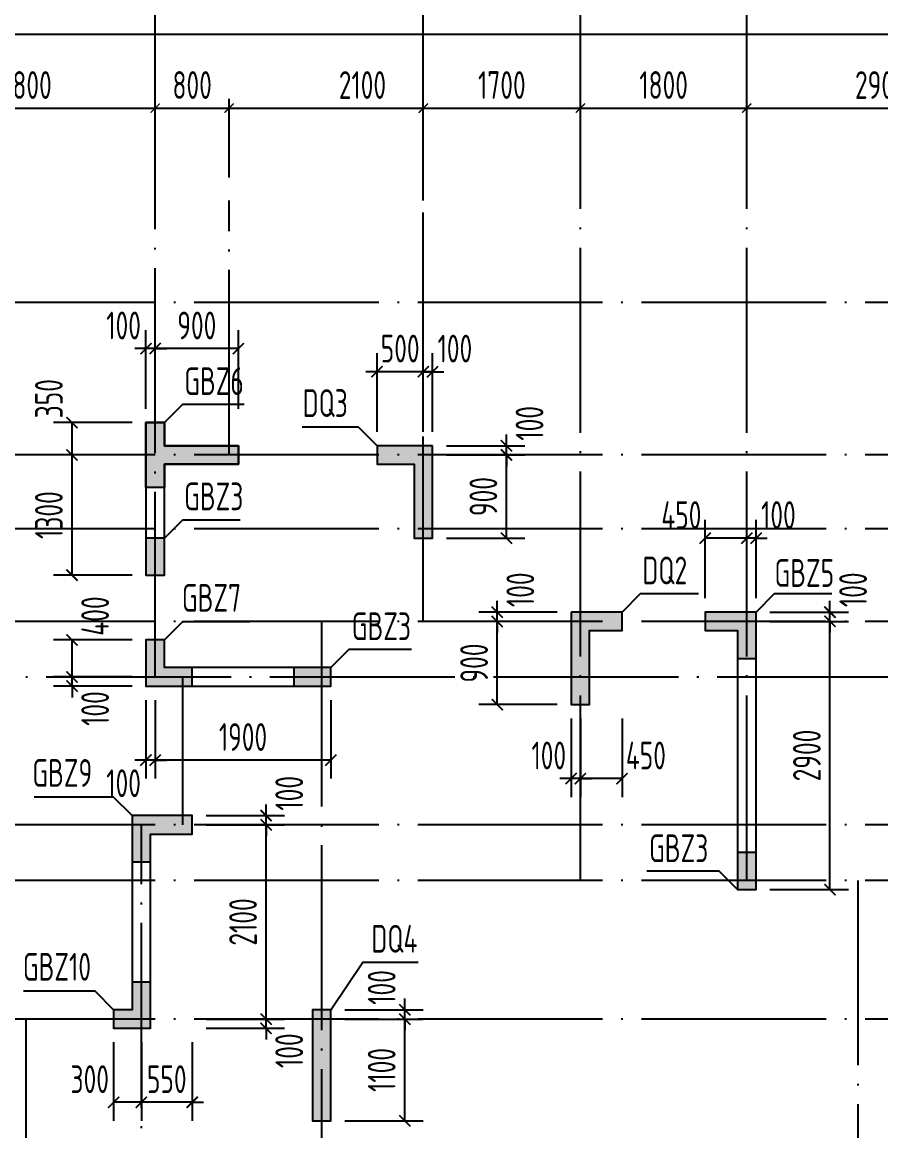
# Model space of a CAD drawing. Extents: x -1058961 to 23600, y -449123 to 2751847.
# Drawn here: x -407268 to -397979, y -182385 to -170397 of the extents above; entities that cross this region are included whole.
import ezdxf
from ezdxf.enums import TextEntityAlignment as Align

# ---------------------------------------------------------------- set-up
doc = ezdxf.new("R2010")
doc.units = 0
doc.header["$LTSCALE"] = 1000
doc.linetypes.add('DOTE', pattern=[2.42, 2, -0.2, 0.02, -0.2])
doc.layers.get('0').update_dxf_attribs({"linetype": 'CONTINUOUS'})
doc.layers.get('DEFPOINTS').update_dxf_attribs({"linetype": 'CONTINUOUS'})
for name, color, linetype in [('A-AXIS', 1, 'CONTINUOUS'), ('A-DOTE', 10, 'DOTE'), ('S-Q墙实线', 6, 'CONTINUOUS'), ('S-Q墙标注', 3, 'CONTINUOUS'), ('S-X详图填充', 252, 'CONTINUOUS'), ('S-X详图实线', 4, 'CONTINUOUS'), ('S-Y一般标注', 3, 'CONTINUOUS'), ('S-Z柱编号', 6, 'CONTINUOUS')]:
    doc.layers.add(name, color=color, linetype=linetype)
doc.styles.add('TSSD_DIMENSION', font='Tssdeng.shx', dxfattribs={"width": 0.7, "bigfont": 'tssdchn.shx'})
doc.styles.add('TSSD_REIN', font='tssdeng.shx', dxfattribs={"width": 0.7, "height": 300, "bigfont": 'tssdchn.shx'})
doc.styles.add('结构文字', font='zstxt.shx', dxfattribs={"width": 0.7, "bigfont": 'zshz.shx'})
doc.dimstyles.new('STRUCK', dxfattribs={"dimtxt": 400, "dimasz": 121, "dimexe": 200, "dimexo": 150, "dimgap": 115, "dimtad": 1, "dimdec": 0, "dimdsep": 46, "dimtxsty": '结构文字', "dimblk": 'ARCHTICK', "dimcen": 400, "dimclrd": 3, "dimclre": 3, "dimclrt": 7, "dimadec": 0, "dimazin": 0, "dimtfac": 1, "dimtdec": 0, "dimtix": 1, "dimtmove": 2, "dimatfit": 3, "dimldrblk": '_DIMX', "dimfxl": 0, "dimtolj": 1, "dimtzin": 0, "dimarcsym": 0})
doc.dimstyles.new('TSSD_100_100', dxfattribs={"dimtxt": 300, "dimasz": 100, "dimexe": 100, "dimexo": 250, "dimgap": 100, "dimtad": 1, "dimdec": 0, "dimzin": 0, "dimdsep": 46, "dimtxsty": 'TSSD_DIMENSION', "dimblk": 'ARCHTICK', "dimcen": 0, "dimdle": 100, "dimclrt": 7, "dimadec": 0, "dimazin": 0, "dimtfac": 1, "dimtdec": 0, "dimtix": 1, "dimtmove": 2, "dimatfit": 3, "dimldrblk": 'ARCHTICK', "dimfxl": 0, "dimtolj": 1, "dimtzin": 0, "dimarcsym": 0})

# ---------------------------------------------------------------- blocks, each defined once
blk = doc.blocks.new('_ArchTick')
at = {"color": 0, "linetype": 'ByBlock', "const_width": 0.15}
blk.add_lwpolyline([(-0.5, -0.5), (0.5, 0.5)], dxfattribs=at)
blk = doc.blocks.new('*D1078')
at = {"layer": 'DEFPOINTS', "color": 0}
for p in [(43500, 19250), (40700, 18250), (43500, 18250)]:
    blk.add_point(p, dxfattribs=at)
at = {"layer": 'S-Y一般标注', "color": 0, "lineweight": -2}
for p, q in [((40700, 18500), (40700, 19350)), ((43500, 18500), (43500, 19350)), ((40600, 19250), (43600, 19250))]:
    blk.add_line(p, q, dxfattribs=at)
at = {"layer": 'S-Y一般标注', "color": 0, "lineweight": -2, "xscale": 100, "yscale": 100, "zscale": 100, "rotation": 180}
blk.add_blockref('_ArchTick', (40700, 19250), dxfattribs=at)
at = {"layer": 'S-Y一般标注', "color": 0, "lineweight": -2, "xscale": 100, "yscale": 100, "zscale": 100}
blk.add_blockref('_ArchTick', (43500, 19250), dxfattribs=at)
at = {"layer": 'S-Y一般标注', "color": 7, "insert": (42100, 19500), "char_height": 300, "attachment_point": 5, "style": 'TSSD_DIMENSION'}
blk.add_mtext('\\A1;2800', dxfattribs=at)
blk = doc.blocks.new('*D1079')
at = {"layer": 'DEFPOINTS', "color": 0}
for p in [(46400, 19250), (44300, 18250), (46400, 18250)]:
    blk.add_point(p, dxfattribs=at)
at = {"layer": 'S-Y一般标注', "color": 0, "lineweight": -2}
for p, q in [((44300, 18500), (44300, 19350)), ((46400, 18500), (46400, 19350)), ((44200, 19250), (46500, 19250))]:
    blk.add_line(p, q, dxfattribs=at)
at = {"layer": 'S-Y一般标注', "color": 0, "lineweight": -2, "xscale": 100, "yscale": 100, "zscale": 100, "rotation": 180}
blk.add_blockref('_ArchTick', (44300, 19250), dxfattribs=at)
at = {"layer": 'S-Y一般标注', "color": 0, "lineweight": -2, "xscale": 100, "yscale": 100, "zscale": 100}
blk.add_blockref('_ArchTick', (46400, 19250), dxfattribs=at)
at = {"layer": 'S-Y一般标注', "color": 7, "insert": (45742, 19500), "char_height": 300, "attachment_point": 5, "style": 'TSSD_DIMENSION'}
blk.add_mtext('\\A1;2100', dxfattribs=at)
blk = doc.blocks.new('*D1080')
at = {"layer": 'DEFPOINTS', "color": 0}
for p in [(48100, 19250), (46400, 18250), (48100, 18250)]:
    blk.add_point(p, dxfattribs=at)
at = {"layer": 'S-Y一般标注', "color": 0, "lineweight": -2}
for p, q in [((46400, 18500), (46400, 19350)), ((48100, 18500), (48100, 19350)), ((46300, 19250), (48200, 19250))]:
    blk.add_line(p, q, dxfattribs=at)
at = {"layer": 'S-Y一般标注', "color": 0, "lineweight": -2, "xscale": 100, "yscale": 100, "zscale": 100, "rotation": 180}
blk.add_blockref('_ArchTick', (46400, 19250), dxfattribs=at)
at = {"layer": 'S-Y一般标注', "color": 0, "lineweight": -2, "xscale": 100, "yscale": 100, "zscale": 100}
blk.add_blockref('_ArchTick', (48100, 19250), dxfattribs=at)
at = {"layer": 'S-Y一般标注', "color": 7, "insert": (47250, 19500), "char_height": 300, "attachment_point": 5, "style": 'TSSD_DIMENSION'}
blk.add_mtext('\\A1;1700', dxfattribs=at)
blk = doc.blocks.new('*D1081')
at = {"layer": 'DEFPOINTS', "color": 0}
for p in [(49900, 19250), (48100, 18250), (49900, 18250)]:
    blk.add_point(p, dxfattribs=at)
at = {"layer": 'S-Y一般标注', "color": 0, "lineweight": -2}
for p, q in [((48100, 18500), (48100, 19350)), ((49900, 18500), (49900, 19350)), ((48000, 19250), (50000, 19250))]:
    blk.add_line(p, q, dxfattribs=at)
at = {"layer": 'S-Y一般标注', "color": 0, "lineweight": -2, "xscale": 100, "yscale": 100, "zscale": 100, "rotation": 180}
blk.add_blockref('_ArchTick', (48100, 19250), dxfattribs=at)
at = {"layer": 'S-Y一般标注', "color": 0, "lineweight": -2, "xscale": 100, "yscale": 100, "zscale": 100}
blk.add_blockref('_ArchTick', (49900, 19250), dxfattribs=at)
at = {"layer": 'S-Y一般标注', "color": 7, "insert": (49000, 19500), "char_height": 300, "attachment_point": 5, "style": 'TSSD_DIMENSION'}
blk.add_mtext('\\A1;1800', dxfattribs=at)
blk = doc.blocks.new('*D1082')
at = {"layer": 'DEFPOINTS', "color": 0}
for p in [(52800, 19250), (49900, 18250), (52800, 18250)]:
    blk.add_point(p, dxfattribs=at)
at = {"layer": 'S-Y一般标注', "color": 0, "lineweight": -2}
for p, q in [((49900, 18500), (49900, 19350)), ((52800, 18500), (52800, 19350)), ((49800, 19250), (52900, 19250))]:
    blk.add_line(p, q, dxfattribs=at)
at = {"layer": 'S-Y一般标注', "color": 0, "lineweight": -2, "xscale": 100, "yscale": 100, "zscale": 100, "rotation": 180}
blk.add_blockref('_ArchTick', (49900, 19250), dxfattribs=at)
at = {"layer": 'S-Y一般标注', "color": 0, "lineweight": -2, "xscale": 100, "yscale": 100, "zscale": 100}
blk.add_blockref('_ArchTick', (52800, 19250), dxfattribs=at)
at = {"layer": 'S-Y一般标注', "color": 7, "insert": (51350, 19500), "char_height": 300, "attachment_point": 5, "style": 'TSSD_DIMENSION'}
blk.add_mtext('\\A1;2900', dxfattribs=at)
blk = doc.blocks.new('*D1084')
at = {"layer": 'DEFPOINTS', "color": 0}
for p in [(54600, 20050), (4600, 18250), (54600, 18250)]:
    blk.add_point(p, dxfattribs=at)
at = {"layer": 'S-Y一般标注', "color": 0, "lineweight": -2}
for p, q in [((4600, 18500), (4600, 20150)), ((54600, 18500), (54600, 20150)), ((4500, 20050), (54700, 20050))]:
    blk.add_line(p, q, dxfattribs=at)
at = {"layer": 'S-Y一般标注', "color": 0, "lineweight": -2, "xscale": 100, "yscale": 100, "zscale": 100, "rotation": 180}
blk.add_blockref('_ArchTick', (4600, 20050), dxfattribs=at)
at = {"layer": 'S-Y一般标注', "color": 0, "lineweight": -2, "xscale": 100, "yscale": 100, "zscale": 100}
blk.add_blockref('_ArchTick', (54600, 20050), dxfattribs=at)
at = {"layer": 'S-Y一般标注', "color": 7, "insert": (29600, 20300), "char_height": 300, "attachment_point": 5, "style": 'TSSD_DIMENSION'}
blk.add_mtext('\\A1;50000', dxfattribs=at)
blk = doc.blocks.new('*D1098')
at = {"layer": 'DEFPOINTS', "color": 0}
for p in [(44300, 19250), (43500, 18250), (44300, 18250)]:
    blk.add_point(p, dxfattribs=at)
at = {"layer": 'S-Y一般标注', "color": 0, "lineweight": -2}
for p, q in [((43500, 18500), (43500, 19350)), ((44300, 18500), (44300, 19350)), ((43400, 19250), (44400, 19250))]:
    blk.add_line(p, q, dxfattribs=at)
at = {"layer": 'S-Y一般标注', "color": 0, "lineweight": -2, "xscale": 100, "yscale": 100, "zscale": 100, "rotation": 180}
blk.add_blockref('_ArchTick', (43500, 19250), dxfattribs=at)
at = {"layer": 'S-Y一般标注', "color": 0, "lineweight": -2, "xscale": 100, "yscale": 100, "zscale": 100}
blk.add_blockref('_ArchTick', (44300, 19250), dxfattribs=at)
at = {"layer": 'S-Y一般标注', "color": 7, "insert": (43900, 19500), "char_height": 300, "attachment_point": 5, "style": 'TSSD_DIMENSION'}
blk.add_mtext('\\A1;800', dxfattribs=at)
blk = doc.blocks.new('*D960')
at = {"layer": 'DEFPOINTS', "color": 0}
for p in [(-399329, -176877), (-398529, -176877), (-399329, -179777)]:
    blk.add_point(p, dxfattribs=at)
at = {"layer": 'S-Q墙标注', "color": 3, "lineweight": -2}
for p, q in [((-399179, -176877), (-398329, -176877)), ((-398529, -179777), (-398529, -176877)), ((-399179, -179777), (-398329, -179777))]:
    blk.add_line(p, q, dxfattribs=at)
at = {"layer": 'S-Q墙标注', "color": 3, "lineweight": -2, "xscale": 121, "yscale": 121, "zscale": 121}
for p, rotation in [((-398529, -176877), 90), ((-398529, -179777), 270)]:
    blk.add_blockref('_ArchTick', p, dxfattribs=dict(at, rotation=rotation))
at = {"layer": 'S-Q墙标注', "color": 7, "insert": (-398779, -178327), "char_height": 300, "attachment_point": 5, "rotation": 90, "style": 'TSSD_REIN'}
blk.add_mtext('\\A1;2900', dxfattribs=at)
blk = doc.blocks.new('_DIMX')
blk.add_line((-150, 0), (150, 0))
at = {"const_width": 50}
blk.add_lwpolyline([(-70, -70), (70, 70)], dxfattribs=at)
blk = doc.blocks.new('*D961')
at = {"layer": 'DEFPOINTS', "color": 0}
for p in [(-399329, -176777), (-398529, -176777), (-399329, -176877)]:
    blk.add_point(p, dxfattribs=at)
at = {"layer": 'S-Q墙标注', "color": 3, "lineweight": -2}
for p, q in [((-398529, -176777), (-398529, -176656)), ((-399179, -176777), (-398329, -176777)), ((-398529, -176877), (-398529, -176777)), ((-399179, -176877), (-398329, -176877)), ((-398529, -176877), (-398529, -176998))]:
    blk.add_line(p, q, dxfattribs=at)
at = {"layer": 'S-Q墙标注', "color": 3, "lineweight": -2, "xscale": 121, "yscale": 121, "zscale": 121}
for p, rotation in [((-398529, -176777), 270), ((-398529, -176877), 90)]:
    blk.add_blockref('_ArchTick', p, dxfattribs=dict(at, rotation=rotation))
at = {"layer": 'S-Q墙标注', "color": 7, "insert": (-398279, -176535), "char_height": 300, "attachment_point": 5, "rotation": 90, "style": 'TSSD_REIN'}
blk.add_mtext('\\A1;100', dxfattribs=at)
blk = doc.blocks.new('*D962')
at = {"layer": 'DEFPOINTS', "color": 0}
for p in [(-399429, -175977), (-399429, -176777), (-399329, -176777)]:
    blk.add_point(p, dxfattribs=at)
at = {"layer": 'S-Q墙标注', "color": 3, "lineweight": -2}
for p, q in [((-399429, -176627), (-399429, -175777)), ((-399329, -176627), (-399329, -175777)), ((-399429, -175977), (-399550, -175977)), ((-399329, -175977), (-399429, -175977)), ((-399329, -175977), (-399208, -175977))]:
    blk.add_line(p, q, dxfattribs=at)
at = {"layer": 'S-Q墙标注', "color": 3, "lineweight": -2, "xscale": 121, "yscale": 121, "zscale": 121}
blk.add_blockref('_ArchTick', (-399429, -175977), dxfattribs=at)
at = {"layer": 'S-Q墙标注', "color": 3, "lineweight": -2, "xscale": 121, "yscale": 121, "zscale": 121, "rotation": 180}
blk.add_blockref('_ArchTick', (-399329, -175977), dxfattribs=at)
at = {"layer": 'S-Q墙标注', "color": 7, "insert": (-399087, -175727), "char_height": 300, "attachment_point": 5, "style": 'TSSD_REIN'}
blk.add_mtext('\\A1;100', dxfattribs=at)
blk = doc.blocks.new('*D963')
at = {"layer": 'DEFPOINTS', "color": 0}
for p in [(-399879, -175977), (-399879, -176777), (-399429, -176777)]:
    blk.add_point(p, dxfattribs=at)
at = {"layer": 'S-Q墙标注', "color": 3, "lineweight": -2}
for p, q in [((-399879, -176627), (-399879, -175777)), ((-399429, -176627), (-399429, -175777)), ((-399429, -175977), (-399879, -175977))]:
    blk.add_line(p, q, dxfattribs=at)
at = {"layer": 'S-Q墙标注', "color": 3, "lineweight": -2, "xscale": 121, "yscale": 121, "zscale": 121, "rotation": 180}
blk.add_blockref('_ArchTick', (-399879, -175977), dxfattribs=at)
at = {"layer": 'S-Q墙标注', "color": 3, "lineweight": -2, "xscale": 121, "yscale": 121, "zscale": 121}
blk.add_blockref('_ArchTick', (-399429, -175977), dxfattribs=at)
at = {"layer": 'S-Q墙标注', "color": 7, "insert": (-400137, -175727), "char_height": 300, "attachment_point": 5, "style": 'TSSD_REIN'}
blk.add_mtext('\\A1;450', dxfattribs=at)
blk = doc.blocks.new('*D964')
at = {"layer": 'DEFPOINTS', "color": 0}
for p in [(-402129, -176877), (-401329, -176877), (-401329, -177777)]:
    blk.add_point(p, dxfattribs=at)
at = {"layer": 'S-Q墙标注', "color": 3, "lineweight": -2}
for p, q in [((-401479, -176877), (-402329, -176877)), ((-402129, -177777), (-402129, -176877)), ((-401479, -177777), (-402329, -177777))]:
    blk.add_line(p, q, dxfattribs=at)
at = {"layer": 'S-Q墙标注', "color": 3, "lineweight": -2, "xscale": 121, "yscale": 121, "zscale": 121}
for p, rotation in [((-402129, -176877), 90), ((-402129, -177777), 270)]:
    blk.add_blockref('_ArchTick', p, dxfattribs=dict(at, rotation=rotation))
at = {"layer": 'S-Q墙标注', "color": 7, "insert": (-402379, -177327), "char_height": 300, "attachment_point": 5, "rotation": 90, "style": 'TSSD_REIN'}
blk.add_mtext('\\A1;900', dxfattribs=at)
blk = doc.blocks.new('*D965')
at = {"layer": 'DEFPOINTS', "color": 0}
for p in [(-402129, -176777), (-401329, -176777), (-401329, -176877)]:
    blk.add_point(p, dxfattribs=at)
at = {"layer": 'S-Q墙标注', "color": 3, "lineweight": -2}
for p, q in [((-402129, -176777), (-402129, -176656)), ((-401479, -176777), (-402329, -176777)), ((-402129, -176877), (-402129, -176777)), ((-401479, -176877), (-402329, -176877)), ((-402129, -176877), (-402129, -176998))]:
    blk.add_line(p, q, dxfattribs=at)
at = {"layer": 'S-Q墙标注', "color": 3, "lineweight": -2, "xscale": 121, "yscale": 121, "zscale": 121}
for p, rotation in [((-402129, -176777), 270), ((-402129, -176877), 90)]:
    blk.add_blockref('_ArchTick', p, dxfattribs=dict(at, rotation=rotation))
at = {"layer": 'S-Q墙标注', "color": 7, "insert": (-401879, -176535), "char_height": 300, "attachment_point": 5, "rotation": 90, "style": 'TSSD_REIN'}
blk.add_mtext('\\A1;100', dxfattribs=at)
blk = doc.blocks.new('*D966')
at = {"layer": 'DEFPOINTS', "color": 0}
for p in [(-401229, -177777), (-400779, -177777), (-401229, -178577)]:
    blk.add_point(p, dxfattribs=at)
at = {"layer": 'S-Q墙标注', "color": 3, "lineweight": -2}
for p, q in [((-401229, -177927), (-401229, -178777)), ((-400779, -177927), (-400779, -178777)), ((-400779, -178577), (-401229, -178577))]:
    blk.add_line(p, q, dxfattribs=at)
at = {"layer": 'S-Q墙标注', "color": 3, "lineweight": -2, "xscale": 121, "yscale": 121, "zscale": 121, "rotation": 180}
blk.add_blockref('_ArchTick', (-401229, -178577), dxfattribs=at)
at = {"layer": 'S-Q墙标注', "color": 3, "lineweight": -2, "xscale": 121, "yscale": 121, "zscale": 121}
blk.add_blockref('_ArchTick', (-400779, -178577), dxfattribs=at)
at = {"layer": 'S-Q墙标注', "color": 7, "insert": (-400521, -178327), "char_height": 300, "attachment_point": 5, "style": 'TSSD_REIN'}
blk.add_mtext('\\A1;450', dxfattribs=at)
blk = doc.blocks.new('*D967')
at = {"layer": 'DEFPOINTS', "color": 0}
for p in [(-401329, -177777), (-401229, -177777), (-401329, -178577)]:
    blk.add_point(p, dxfattribs=at)
at = {"layer": 'S-Q墙标注', "color": 3, "lineweight": -2}
for p, q in [((-401329, -177927), (-401329, -178777)), ((-401229, -177927), (-401229, -178777)), ((-401329, -178577), (-401450, -178577)), ((-401229, -178577), (-401329, -178577)), ((-401229, -178577), (-401108, -178577))]:
    blk.add_line(p, q, dxfattribs=at)
at = {"layer": 'S-Q墙标注', "color": 3, "lineweight": -2, "xscale": 121, "yscale": 121, "zscale": 121}
blk.add_blockref('_ArchTick', (-401329, -178577), dxfattribs=at)
at = {"layer": 'S-Q墙标注', "color": 3, "lineweight": -2, "xscale": 121, "yscale": 121, "zscale": 121, "rotation": 180}
blk.add_blockref('_ArchTick', (-401229, -178577), dxfattribs=at)
at = {"layer": 'S-Q墙标注', "color": 7, "insert": (-401571, -178327), "char_height": 300, "attachment_point": 5, "style": 'TSSD_REIN'}
blk.add_mtext('\\A1;100', dxfattribs=at)
blk = doc.blocks.new('*D968')
at = {"layer": 'DEFPOINTS', "color": 0}
for p in [(-406729, -177477), (-405929, -177477), (-405929, -177577)]:
    blk.add_point(p, dxfattribs=at)
at = {"layer": 'S-Q墙标注', "color": 3, "lineweight": -2}
for p, q in [((-406729, -177477), (-406729, -177356)), ((-406079, -177477), (-406929, -177477)), ((-406729, -177577), (-406729, -177477)), ((-406079, -177577), (-406929, -177577)), ((-406729, -177577), (-406729, -177698))]:
    blk.add_line(p, q, dxfattribs=at)
at = {"layer": 'S-Q墙标注', "color": 3, "lineweight": -2, "xscale": 121, "yscale": 121, "zscale": 121}
for p, rotation in [((-406729, -177477), 270), ((-406729, -177577), 90)]:
    blk.add_blockref('_ArchTick', p, dxfattribs=dict(at, rotation=rotation))
at = {"layer": 'S-Q墙标注', "color": 7, "insert": (-406479, -177819), "char_height": 300, "attachment_point": 5, "rotation": 90, "style": 'TSSD_REIN'}
blk.add_mtext('\\A1;100', dxfattribs=at)
blk = doc.blocks.new('*D969')
at = {"layer": 'DEFPOINTS', "color": 0}
for p in [(-406729, -177077), (-405929, -177077), (-405929, -177477)]:
    blk.add_point(p, dxfattribs=at)
at = {"layer": 'S-Q墙标注', "color": 3, "lineweight": -2}
for p, q in [((-406079, -177077), (-406929, -177077)), ((-406729, -177477), (-406729, -177077)), ((-406079, -177477), (-406929, -177477))]:
    blk.add_line(p, q, dxfattribs=at)
at = {"layer": 'S-Q墙标注', "color": 3, "lineweight": -2, "xscale": 121, "yscale": 121, "zscale": 121}
for p, rotation in [((-406729, -177077), 90), ((-406729, -177477), 270)]:
    blk.add_blockref('_ArchTick', p, dxfattribs=dict(at, rotation=rotation))
at = {"layer": 'S-Q墙标注', "color": 7, "insert": (-406479, -176819), "char_height": 300, "attachment_point": 5, "rotation": 90, "style": 'TSSD_REIN'}
blk.add_mtext('\\A1;400', dxfattribs=at)
blk = doc.blocks.new('*D970')
at = {"layer": 'DEFPOINTS', "color": 0}
for p in [(-405829, -177577), (-403929, -177577), (-405829, -178377)]:
    blk.add_point(p, dxfattribs=at)
at = {"layer": 'S-Q墙标注', "color": 3, "lineweight": -2}
for p, q in [((-405829, -177727), (-405829, -178577)), ((-403929, -177727), (-403929, -178577)), ((-403929, -178377), (-405829, -178377))]:
    blk.add_line(p, q, dxfattribs=at)
at = {"layer": 'S-Q墙标注', "color": 3, "lineweight": -2, "xscale": 121, "yscale": 121, "zscale": 121, "rotation": 180}
blk.add_blockref('_ArchTick', (-405829, -178377), dxfattribs=at)
at = {"layer": 'S-Q墙标注', "color": 3, "lineweight": -2, "xscale": 121, "yscale": 121, "zscale": 121}
blk.add_blockref('_ArchTick', (-403929, -178377), dxfattribs=at)
at = {"layer": 'S-Q墙标注', "color": 7, "insert": (-404879, -178127), "char_height": 300, "attachment_point": 5, "style": 'TSSD_REIN'}
blk.add_mtext('\\A1;1900', dxfattribs=at)
blk = doc.blocks.new('*D971')
at = {"layer": 'DEFPOINTS', "color": 0}
for p in [(-405929, -177577), (-405829, -177577), (-405929, -178377)]:
    blk.add_point(p, dxfattribs=at)
at = {"layer": 'S-Q墙标注', "color": 3, "lineweight": -2}
for p, q in [((-405929, -177727), (-405929, -178577)), ((-405829, -177727), (-405829, -178577)), ((-405929, -178377), (-406050, -178377)), ((-405829, -178377), (-405929, -178377)), ((-405829, -178377), (-405708, -178377))]:
    blk.add_line(p, q, dxfattribs=at)
at = {"layer": 'S-Q墙标注', "color": 3, "lineweight": -2, "xscale": 121, "yscale": 121, "zscale": 121}
blk.add_blockref('_ArchTick', (-405929, -178377), dxfattribs=at)
at = {"layer": 'S-Q墙标注', "color": 3, "lineweight": -2, "xscale": 121, "yscale": 121, "zscale": 121, "rotation": 180}
blk.add_blockref('_ArchTick', (-405829, -178377), dxfattribs=at)
at = {"layer": 'S-Q墙标注', "color": 7, "insert": (-406171, -178627), "char_height": 300, "attachment_point": 5, "style": 'TSSD_REIN'}
blk.add_mtext('\\A1;100', dxfattribs=at)
blk = doc.blocks.new('*D972')
at = {"layer": 'DEFPOINTS', "color": 0}
for p in [(-402829, -175077), (-402029, -175077), (-402829, -175977)]:
    blk.add_point(p, dxfattribs=at)
at = {"layer": 'S-Q墙标注', "color": 3, "lineweight": -2}
for p, q in [((-402679, -175077), (-401829, -175077)), ((-402029, -175977), (-402029, -175077)), ((-402679, -175977), (-401829, -175977))]:
    blk.add_line(p, q, dxfattribs=at)
at = {"layer": 'S-Q墙标注', "color": 3, "lineweight": -2, "xscale": 121, "yscale": 121, "zscale": 121}
for p, rotation in [((-402029, -175077), 90), ((-402029, -175977), 270)]:
    blk.add_blockref('_ArchTick', p, dxfattribs=dict(at, rotation=rotation))
at = {"layer": 'S-Q墙标注', "color": 7, "insert": (-402279, -175527), "char_height": 300, "attachment_point": 5, "rotation": 90, "style": 'TSSD_REIN'}
blk.add_mtext('\\A1;900', dxfattribs=at)
blk = doc.blocks.new('*D973')
at = {"layer": 'DEFPOINTS', "color": 0}
for p in [(-402829, -174977), (-402029, -174977), (-402829, -175077)]:
    blk.add_point(p, dxfattribs=at)
at = {"layer": 'S-Q墙标注', "color": 3, "lineweight": -2}
for p, q in [((-402029, -174977), (-402029, -174856)), ((-402679, -174977), (-401829, -174977)), ((-402029, -175077), (-402029, -174977)), ((-402679, -175077), (-401829, -175077)), ((-402029, -175077), (-402029, -175198))]:
    blk.add_line(p, q, dxfattribs=at)
at = {"layer": 'S-Q墙标注', "color": 3, "lineweight": -2, "xscale": 121, "yscale": 121, "zscale": 121}
for p, rotation in [((-402029, -174977), 270), ((-402029, -175077), 90)]:
    blk.add_blockref('_ArchTick', p, dxfattribs=dict(at, rotation=rotation))
at = {"layer": 'S-Q墙标注', "color": 7, "insert": (-401779, -174735), "char_height": 300, "attachment_point": 5, "rotation": 90, "style": 'TSSD_REIN'}
blk.add_mtext('\\A1;100', dxfattribs=at)
blk = doc.blocks.new('*D974')
at = {"layer": 'DEFPOINTS', "color": 0}
for p in [(-402929, -174177), (-402929, -174977), (-402829, -174977)]:
    blk.add_point(p, dxfattribs=at)
at = {"layer": 'S-Q墙标注', "color": 3, "lineweight": -2}
for p, q in [((-402929, -174827), (-402929, -173977)), ((-402829, -174827), (-402829, -173977)), ((-402929, -174177), (-403050, -174177)), ((-402829, -174177), (-402929, -174177)), ((-402829, -174177), (-402708, -174177))]:
    blk.add_line(p, q, dxfattribs=at)
at = {"layer": 'S-Q墙标注', "color": 3, "lineweight": -2, "xscale": 121, "yscale": 121, "zscale": 121}
blk.add_blockref('_ArchTick', (-402929, -174177), dxfattribs=at)
at = {"layer": 'S-Q墙标注', "color": 3, "lineweight": -2, "xscale": 121, "yscale": 121, "zscale": 121, "rotation": 180}
blk.add_blockref('_ArchTick', (-402829, -174177), dxfattribs=at)
at = {"layer": 'S-Q墙标注', "color": 7, "insert": (-402587, -173927), "char_height": 300, "attachment_point": 5, "style": 'TSSD_REIN'}
blk.add_mtext('\\A1;100', dxfattribs=at)
blk = doc.blocks.new('*D975')
at = {"layer": 'DEFPOINTS', "color": 0}
for p in [(-403429, -174177), (-403429, -174977), (-402929, -174977)]:
    blk.add_point(p, dxfattribs=at)
at = {"layer": 'S-Q墙标注', "color": 3, "lineweight": -2}
for p, q in [((-403429, -174827), (-403429, -173977)), ((-402929, -174827), (-402929, -173977)), ((-403429, -174177), (-403550, -174177)), ((-402929, -174177), (-403429, -174177)), ((-402929, -174177), (-402808, -174177))]:
    blk.add_line(p, q, dxfattribs=at)
at = {"layer": 'S-Q墙标注', "color": 3, "lineweight": -2, "xscale": 121, "yscale": 121, "zscale": 121}
blk.add_blockref('_ArchTick', (-403429, -174177), dxfattribs=at)
at = {"layer": 'S-Q墙标注', "color": 3, "lineweight": -2, "xscale": 121, "yscale": 121, "zscale": 121, "rotation": 180}
blk.add_blockref('_ArchTick', (-402929, -174177), dxfattribs=at)
at = {"layer": 'S-Q墙标注', "color": 7, "insert": (-403179, -173927), "char_height": 300, "attachment_point": 5, "style": 'TSSD_REIN'}
blk.add_mtext('\\A1;500', dxfattribs=at)
blk = doc.blocks.new('*D976')
at = {"layer": 'DEFPOINTS', "color": 0}
for p in [(-405429, -181177), (-404629, -181177), (-405429, -181277)]:
    blk.add_point(p, dxfattribs=at)
at = {"layer": 'S-Q墙标注', "color": 3, "lineweight": -2}
for p, q in [((-404629, -181177), (-404629, -181056)), ((-405279, -181177), (-404429, -181177)), ((-404629, -181277), (-404629, -181177)), ((-405279, -181277), (-404429, -181277)), ((-404629, -181277), (-404629, -181398))]:
    blk.add_line(p, q, dxfattribs=at)
at = {"layer": 'S-Q墙标注', "color": 3, "lineweight": -2, "xscale": 121, "yscale": 121, "zscale": 121}
for p, rotation in [((-404629, -181177), 270), ((-404629, -181277), 90)]:
    blk.add_blockref('_ArchTick', p, dxfattribs=dict(at, rotation=rotation))
at = {"layer": 'S-Q墙标注', "color": 7, "insert": (-404379, -181519), "char_height": 300, "attachment_point": 5, "rotation": 90, "style": 'TSSD_REIN'}
blk.add_mtext('\\A1;100', dxfattribs=at)
blk = doc.blocks.new('*D977')
at = {"layer": 'DEFPOINTS', "color": 0}
for p in [(-405429, -179077), (-404629, -179077), (-405429, -181177)]:
    blk.add_point(p, dxfattribs=at)
at = {"layer": 'S-Q墙标注', "color": 3, "lineweight": -2}
for p, q in [((-405279, -179077), (-404429, -179077)), ((-404629, -181177), (-404629, -179077)), ((-405279, -181177), (-404429, -181177))]:
    blk.add_line(p, q, dxfattribs=at)
at = {"layer": 'S-Q墙标注', "color": 3, "lineweight": -2, "xscale": 121, "yscale": 121, "zscale": 121}
for p, rotation in [((-404629, -179077), 90), ((-404629, -181177), 270)]:
    blk.add_blockref('_ArchTick', p, dxfattribs=dict(at, rotation=rotation))
at = {"layer": 'S-Q墙标注', "color": 7, "insert": (-404879, -180127), "char_height": 300, "attachment_point": 5, "rotation": 90, "style": 'TSSD_REIN'}
blk.add_mtext('\\A1;2100', dxfattribs=at)
blk = doc.blocks.new('*D978')
at = {"layer": 'DEFPOINTS', "color": 0}
for p in [(-405429, -178977), (-404629, -178977), (-405429, -179077)]:
    blk.add_point(p, dxfattribs=at)
at = {"layer": 'S-Q墙标注', "color": 3, "lineweight": -2}
for p, q in [((-404629, -178977), (-404629, -178856)), ((-405279, -178977), (-404429, -178977)), ((-404629, -179077), (-404629, -178977)), ((-405279, -179077), (-404429, -179077)), ((-404629, -179077), (-404629, -179198))]:
    blk.add_line(p, q, dxfattribs=at)
at = {"layer": 'S-Q墙标注', "color": 3, "lineweight": -2, "xscale": 121, "yscale": 121, "zscale": 121}
for p, rotation in [((-404629, -178977), 270), ((-404629, -179077), 90)]:
    blk.add_blockref('_ArchTick', p, dxfattribs=dict(at, rotation=rotation))
at = {"layer": 'S-Q墙标注', "color": 7, "insert": (-404379, -178735), "char_height": 300, "attachment_point": 5, "rotation": 90, "style": 'TSSD_REIN'}
blk.add_mtext('\\A1;100', dxfattribs=at)
blk = doc.blocks.new('*D1058')
at = {"layer": 'DEFPOINTS', "color": 0}
for p in [(-405979, -181277), (-405429, -181277), (-405979, -182077)]:
    blk.add_point(p, dxfattribs=at)
at = {"layer": 'S-Q墙标注', "color": 3, "lineweight": -2}
for p, q in [((-405979, -181427), (-405979, -182277)), ((-405429, -181427), (-405429, -182277)), ((-405979, -182077), (-406100, -182077)), ((-405429, -182077), (-405979, -182077)), ((-405429, -182077), (-405308, -182077))]:
    blk.add_line(p, q, dxfattribs=at)
at = {"layer": 'S-Q墙标注', "color": 3, "lineweight": -2, "xscale": 121, "yscale": 121, "zscale": 121}
blk.add_blockref('_ArchTick', (-405979, -182077), dxfattribs=at)
at = {"layer": 'S-Q墙标注', "color": 3, "lineweight": -2, "xscale": 121, "yscale": 121, "zscale": 121, "rotation": 180}
blk.add_blockref('_ArchTick', (-405429, -182077), dxfattribs=at)
at = {"layer": 'S-Q墙标注', "color": 7, "insert": (-405704, -181827), "char_height": 300, "attachment_point": 5, "style": 'TSSD_REIN'}
blk.add_mtext('\\A1;550', dxfattribs=at)
blk = doc.blocks.new('*D1059')
at = {"layer": 'DEFPOINTS', "color": 0}
for p in [(-406279, -181277), (-405979, -181277), (-406279, -182077)]:
    blk.add_point(p, dxfattribs=at)
at = {"layer": 'S-Q墙标注', "color": 3, "lineweight": -2}
for p, q in [((-406279, -181427), (-406279, -182277)), ((-405979, -181427), (-405979, -182277)), ((-405979, -182077), (-406279, -182077))]:
    blk.add_line(p, q, dxfattribs=at)
at = {"layer": 'S-Q墙标注', "color": 3, "lineweight": -2, "xscale": 121, "yscale": 121, "zscale": 121, "rotation": 180}
blk.add_blockref('_ArchTick', (-406279, -182077), dxfattribs=at)
at = {"layer": 'S-Q墙标注', "color": 3, "lineweight": -2, "xscale": 121, "yscale": 121, "zscale": 121}
blk.add_blockref('_ArchTick', (-405979, -182077), dxfattribs=at)
at = {"layer": 'S-Q墙标注', "color": 7, "insert": (-406537, -181827), "char_height": 300, "attachment_point": 5, "style": 'TSSD_REIN'}
blk.add_mtext('\\A1;300', dxfattribs=at)
blk = doc.blocks.new('*D1272')
at = {"layer": 'DEFPOINTS', "color": 0}
for p in [(-406729, -175077), (-405929, -175077), (-405929, -176377)]:
    blk.add_point(p, dxfattribs=at)
at = {"layer": 'S-Q墙标注', "color": 3, "lineweight": -2}
for p, q in [((-406079, -175077), (-406929, -175077)), ((-406729, -176377), (-406729, -175077)), ((-406079, -176377), (-406929, -176377))]:
    blk.add_line(p, q, dxfattribs=at)
at = {"layer": 'S-Q墙标注', "color": 3, "lineweight": -2, "xscale": 121, "yscale": 121, "zscale": 121}
for p, rotation in [((-406729, -175077), 90), ((-406729, -176377), 270)]:
    blk.add_blockref('_ArchTick', p, dxfattribs=dict(at, rotation=rotation))
at = {"layer": 'S-Q墙标注', "color": 7, "insert": (-406979, -175727), "char_height": 300, "attachment_point": 5, "rotation": 90, "style": 'TSSD_REIN'}
blk.add_mtext('\\A1;1300', dxfattribs=at)
blk = doc.blocks.new('*D1273')
at = {"layer": 'DEFPOINTS', "color": 0}
for p in [(-406729, -174727), (-405929, -174727), (-405929, -175077)]:
    blk.add_point(p, dxfattribs=at)
at = {"layer": 'S-Q墙标注', "color": 3, "lineweight": -2}
for p, q in [((-406079, -174727), (-406929, -174727)), ((-406729, -175077), (-406729, -174727)), ((-406079, -175077), (-406929, -175077))]:
    blk.add_line(p, q, dxfattribs=at)
at = {"layer": 'S-Q墙标注', "color": 3, "lineweight": -2, "xscale": 121, "yscale": 121, "zscale": 121}
for p, rotation in [((-406729, -174727), 90), ((-406729, -175077), 270)]:
    blk.add_blockref('_ArchTick', p, dxfattribs=dict(at, rotation=rotation))
at = {"layer": 'S-Q墙标注', "color": 7, "insert": (-406979, -174469), "char_height": 300, "attachment_point": 5, "rotation": 90, "style": 'TSSD_REIN'}
blk.add_mtext('\\A1;350', dxfattribs=at)
blk = doc.blocks.new('*D1274')
at = {"layer": 'DEFPOINTS', "color": 0}
for p in [(-405829, -173927), (-405829, -174727), (-404929, -174727)]:
    blk.add_point(p, dxfattribs=at)
at = {"layer": 'S-Q墙标注', "color": 3, "lineweight": -2}
for p, q in [((-405829, -174577), (-405829, -173727)), ((-404929, -174577), (-404929, -173727)), ((-404929, -173927), (-405829, -173927))]:
    blk.add_line(p, q, dxfattribs=at)
at = {"layer": 'S-Q墙标注', "color": 3, "lineweight": -2, "xscale": 121, "yscale": 121, "zscale": 121, "rotation": 180}
blk.add_blockref('_ArchTick', (-405829, -173927), dxfattribs=at)
at = {"layer": 'S-Q墙标注', "color": 3, "lineweight": -2, "xscale": 121, "yscale": 121, "zscale": 121}
blk.add_blockref('_ArchTick', (-404929, -173927), dxfattribs=at)
at = {"layer": 'S-Q墙标注', "color": 7, "insert": (-405379, -173677), "char_height": 300, "attachment_point": 5, "style": 'TSSD_REIN'}
blk.add_mtext('\\A1;900', dxfattribs=at)
blk = doc.blocks.new('*D1275')
at = {"layer": 'DEFPOINTS', "color": 0}
for p in [(-405929, -173927), (-405929, -174727), (-405829, -174727)]:
    blk.add_point(p, dxfattribs=at)
at = {"layer": 'S-Q墙标注', "color": 3, "lineweight": -2}
for p, q in [((-405929, -174577), (-405929, -173727)), ((-405829, -174577), (-405829, -173727)), ((-405929, -173927), (-406050, -173927)), ((-405829, -173927), (-405929, -173927)), ((-405829, -173927), (-405708, -173927))]:
    blk.add_line(p, q, dxfattribs=at)
at = {"layer": 'S-Q墙标注', "color": 3, "lineweight": -2, "xscale": 121, "yscale": 121, "zscale": 121}
blk.add_blockref('_ArchTick', (-405929, -173927), dxfattribs=at)
at = {"layer": 'S-Q墙标注', "color": 3, "lineweight": -2, "xscale": 121, "yscale": 121, "zscale": 121, "rotation": 180}
blk.add_blockref('_ArchTick', (-405829, -173927), dxfattribs=at)
at = {"layer": 'S-Q墙标注', "color": 7, "insert": (-406171, -173677), "char_height": 300, "attachment_point": 5, "style": 'TSSD_REIN'}
blk.add_mtext('\\A1;100', dxfattribs=at)
blk = doc.blocks.new('*D3205')
at = {"layer": 'DEFPOINTS', "color": 0}
for p in [(-403929, -181177), (-403129, -181177), (-403929, -182277)]:
    blk.add_point(p, dxfattribs=at)
at = {"layer": 'S-Q墙标注', "color": 3, "lineweight": -2}
for p, q in [((-403779, -181177), (-402929, -181177)), ((-403129, -182277), (-403129, -181177)), ((-403779, -182277), (-402929, -182277))]:
    blk.add_line(p, q, dxfattribs=at)
at = {"layer": 'S-Q墙标注', "color": 3, "lineweight": -2, "xscale": 121, "yscale": 121, "zscale": 121}
for p, rotation in [((-403129, -181177), 90), ((-403129, -182277), 270)]:
    blk.add_blockref('_ArchTick', p, dxfattribs=dict(at, rotation=rotation))
at = {"layer": 'S-Q墙标注', "color": 7, "insert": (-403379, -181727), "char_height": 300, "attachment_point": 5, "rotation": 90, "style": 'TSSD_REIN'}
blk.add_mtext('\\A1;1100', dxfattribs=at)
blk = doc.blocks.new('*D3206')
at = {"layer": 'DEFPOINTS', "color": 0}
for p in [(-403929, -181077), (-403129, -181077), (-403929, -181177)]:
    blk.add_point(p, dxfattribs=at)
at = {"layer": 'S-Q墙标注', "color": 3, "lineweight": -2}
for p, q in [((-403129, -181077), (-403129, -180956)), ((-403779, -181077), (-402929, -181077)), ((-403129, -181177), (-403129, -181077)), ((-403779, -181177), (-402929, -181177)), ((-403129, -181177), (-403129, -181298))]:
    blk.add_line(p, q, dxfattribs=at)
at = {"layer": 'S-Q墙标注', "color": 3, "lineweight": -2, "xscale": 121, "yscale": 121, "zscale": 121}
for p, rotation in [((-403129, -181077), 270), ((-403129, -181177), 90)]:
    blk.add_blockref('_ArchTick', p, dxfattribs=dict(at, rotation=rotation))
at = {"layer": 'S-Q墙标注', "color": 7, "insert": (-403379, -180835), "char_height": 300, "attachment_point": 5, "rotation": 90, "style": 'TSSD_REIN'}
blk.add_mtext('\\A1;100', dxfattribs=at)
blk = doc.blocks.new('20210726.16395156')
at = {"layer": 'A-AXIS'}
for p, q in [((43500, 18249.9), (43500, 21049.9)), ((46400, 18249.9), (46400, 21049.9)), ((48100, 18249.9), (48100, 21049.9)), ((49900, 18249.9), (49900, 21049.9))]:
    blk.add_line(p, q, dxfattribs=at)
at = {"layer": 'A-DOTE'}
for p, q in [((43500, 13100.3), (43500, 18249.9)), ((44300, 15500), (44300, 18249.9)), ((46400, 13700), (46400, 18249.9)), ((48100, 10900), (48100, 18249.9)), ((49900, 10900), (49900, 18249.9)), ((55600, 17150), (3600, 17150)), ((55600, 15500), (3600, 15500)), ((55600, 14700), (3600, 14700)), ((55600, 13700), (3600, 13700)), ((45299.8, 13700), (45300, 3600)), ((3600, 13100.3), (55600, 13100.3)), ((43800, 11500), (43800, 13100)), ((55600, 11500), (3600, 11500)), ((43350, 3600.2), (43350, 11500)), ((55600, 10900), (3600, 10900)), ((51100, 10900), (51100, 3600)), ((55600, 9400), (3600, 9400)), ((42100, 9400), (42100, 3600))]:
    blk.add_line(p, q, dxfattribs=at)
at = {"layer": 'S-Y一般标注'}
for base, p1, p2, picture, middle in [((54600, 20049.9), (4600, 18249.9), (54600, 18249.9), '*D1084', (29600, 20299.9)), ((43500, 19249.9), (40700, 18249.9), (43500, 18249.9), '*D1078', (42100, 19499.9)), ((44300, 19249.9), (43500, 18249.9), (44300, 18249.9), '*D1098', (43900, 19499.9)), ((48100, 19249.9), (46400, 18249.9), (48100, 18249.9), '*D1080', (47250, 19499.9)), ((49900, 19249.9), (48100, 18249.9), (49900, 18249.9), '*D1081', (49000, 19499.9)), ((52800, 19249.9), (49900, 18249.9), (52800, 18249.9), '*D1082', (51350, 19499.9))]:
    dim = blk.add_linear_dim(base=base, p1=p1, p2=p2, dimstyle='TSSD_100_100', dxfattribs=at)
    dim.commit()
    dim.dimension.update_dxf_attribs({"geometry": picture, "text_midpoint": middle})
dim = blk.add_linear_dim(base=(46400, 19249.9), p1=(44300, 18249.9), p2=(46400, 18249.9), dimstyle='TSSD_100_100', dxfattribs=at)
dim.commit()
dim.dimension.update_dxf_attribs({"geometry": '*D1079', "text_midpoint": (45741.9, 19499.9), "dimtype": 160})

msp = doc.modelspace()

# ---------------------------------------------------------------- hatches: boundary and pattern name
at = {"layer": 'S-X详图填充'}
h = msp.add_hatch(color=256, dxfattribs=at)
h.dxf.hatch_style = 1
h.paths.add_polyline_path([(-405729.01, -175427.36), (-405929.01, -175427.36), (-405929.01, -174726.9), (-405729.01, -174726.9), (-405729.01, -174976.9), (-404928.89, -174976.9), (-404928.89, -175176.9), (-405729.01, -175176.9)])
h = msp.add_hatch(color=256, dxfattribs=at)
h.dxf.hatch_style = 1
h.paths.add_polyline_path([(-402829.01, -174976.9), (-403428.93, -174976.9), (-403428.93, -175176.9), (-403029.01, -175176.9), (-403029.01, -175976.9), (-402829.01, -175976.9)])
h = msp.add_hatch(color=256, dxfattribs=at)
h.dxf.hatch_style = 1
h.paths.add_polyline_path([(-405729.01, -175976.9), (-405929.01, -175976.9), (-405929.01, -176376.9), (-405729.01, -176376.9)])
h = msp.add_hatch(color=256, dxfattribs=at)
h.dxf.hatch_style = 1
h.paths.add_polyline_path([(-401329.02, -176776.9), (-401329.02, -177776.9), (-401129.02, -177776.9), (-401129.02, -176976.9), (-400779.1, -176976.9), (-400779.1, -176776.9)])
h = msp.add_hatch(color=256, dxfattribs=at)
h.dxf.hatch_style = 1
h.paths.add_polyline_path([(-399529, -177276.9), (-399329, -177276.9), (-399329, -176776.9), (-399879, -176776.9), (-399879, -176976.9), (-399529, -176976.9)])
h = msp.add_hatch(color=256, dxfattribs=at)
h.dxf.hatch_style = 1
h.paths.add_polyline_path([(-405429.01, -177576.63), (-405429.01, -177376.63), (-405729.01, -177376.63), (-405729.01, -177076.63), (-405929.01, -177076.63), (-405929.01, -177576.63)])
h = msp.add_hatch(color=256, dxfattribs=at)
h.dxf.hatch_style = 1
h.paths.add_polyline_path([(-404329.01, -177376.63), (-404329.01, -177576.63), (-403929.01, -177576.63), (-403929.01, -177376.63)])
h = msp.add_hatch(color=256, dxfattribs=at)
h.dxf.hatch_style = 1
h.paths.add_polyline_path([(-406079.01, -179476.9), (-405879.01, -179476.9), (-405879.01, -179176.9), (-405429.13, -179176.9), (-405429.13, -178976.9), (-406079.01, -178976.9)])
h = msp.add_hatch(color=256, dxfattribs=at)
h.dxf.hatch_style = 1
h.paths.add_polyline_path([(-399329, -179376.9), (-399529, -179376.9), (-399529, -179776.9), (-399329, -179776.9)])
h = msp.add_hatch(color=256, dxfattribs=at)
h.dxf.hatch_style = 1
h.paths.add_polyline_path([(-405879.01, -180776.9), (-406079.01, -180776.9), (-406079.01, -181076.9), (-406279.01, -181076.9), (-406279.01, -181276.9), (-405879.01, -181276.9)])
h = msp.add_hatch(color=256, dxfattribs=at)
h.dxf.hatch_style = 1
h.paths.add_polyline_path([(-404129.02, -182276.9), (-403929.02, -182276.9), (-403929.02, -181076.9), (-404129.02, -181076.9)])

# ---------------------------------------------------------------- linework, layer by layer
at = {"layer": 'S-Q墙实线'}
for points in [[(-405929.01, -175076.9), (-405929.01, -176376.9), (-405729.01, -176376.9), (-405729.01, -175176.9), (-404929.4, -175176.9), (-404929.4, -174976.9), (-405729.01, -174976.9), (-405729.01, -174726.9), (-405929.01, -174726.9)], [(-402829.01, -174976.9), (-403428.93, -174976.9), (-403428.93, -175176.9), (-403029.01, -175176.9), (-403029.01, -175976.9), (-402829.01, -175976.9)], [(-401329.02, -176776.9), (-401329.02, -177776.9), (-401129.02, -177776.9), (-401129.02, -176976.9), (-400779.1, -176976.9), (-400779.1, -176776.9)], [(-399329, -176776.9), (-399879, -176776.9), (-399879, -176976.9), (-399529, -176976.9), (-399529, -179776.9), (-399329, -179776.9)], [(-405729.01, -177376.63), (-405729.01, -177076.63), (-405929.01, -177076.63), (-405929.01, -177576.63), (-405529.13, -177576.63), (-403929.01, -177576.63), (-403929.01, -177376.63), (-405529.13, -177376.63)], [(-406079.01, -181076.9), (-406279.01, -181076.9), (-406279.01, -181276.9), (-405879.01, -181276.9), (-405879.01, -179176.9), (-405429.13, -179176.9), (-405429.13, -178976.9), (-406079.01, -178976.9)], [(-403929.02, -182276.9), (-403929.02, -181076.9), (-404129.02, -181076.9), (-404129.02, -182276.9)]]:
    msp.add_lwpolyline(points, close=True, dxfattribs=at)
at = {"layer": 'S-X详图实线'}
for points in [[(-405729.01, -175427.36), (-405929.01, -175427.36), (-405929.01, -174726.9), (-405729.01, -174726.9), (-405729.01, -174976.9), (-404928.89, -174976.9), (-404928.89, -175176.9), (-405729.01, -175176.9), (-405729.01, -175176.9)], [(-402829.01, -174976.9), (-403428.93, -174976.9), (-403428.93, -175176.9), (-403029.01, -175176.9), (-403029.01, -175976.9), (-402829.01, -175976.9), (-402829.01, -174976.9)], [(-405729.01, -175976.9), (-405929.01, -175976.9), (-405929.01, -176376.9), (-405729.01, -176376.9), (-405729.01, -175976.9)], [(-401329.02, -176776.9), (-401329.02, -177776.9), (-401129.02, -177776.9), (-401129.02, -176976.9), (-400779.1, -176976.9), (-400779.1, -176776.9), (-401329.02, -176776.9)], [(-399529, -177276.9), (-399329, -177276.9), (-399329, -176776.9), (-399879, -176776.9), (-399879, -176976.9), (-399529, -176976.9), (-399529, -177276.9)], [(-405429.01, -177576.63), (-405429.01, -177376.63), (-405729.01, -177376.63), (-405729.01, -177076.63), (-405929.01, -177076.63), (-405929.01, -177576.63), (-405429.01, -177576.63)], [(-404329.01, -177376.63), (-404329.01, -177576.63), (-403929.01, -177576.63), (-403929.01, -177376.63), (-404329.01, -177376.63)], [(-406079.01, -179476.9), (-405879.01, -179476.9), (-405879.01, -179176.9), (-405429.13, -179176.9), (-405429.13, -178976.9), (-406079.01, -178976.9), (-406079.01, -179476.9)], [(-399329, -179376.9), (-399529, -179376.9), (-399529, -179776.9), (-399329, -179776.9), (-399329, -179376.9)], [(-405879.01, -180776.9), (-406079.01, -180776.9), (-406079.01, -181076.9), (-406279.01, -181076.9), (-406279.01, -181276.9), (-405879.01, -181276.9), (-405879.01, -180776.9)], [(-404129.02, -182276.9), (-403929.02, -182276.9), (-403929.02, -181076.9), (-404129.02, -181076.9), (-404129.02, -182276.9)]]:
    msp.add_lwpolyline(points, close=True, dxfattribs=at)
at = {"layer": 'S-Z柱编号', "color": 7}
for points in [[(-405729.01, -174726.9), (-405529.01, -174526.9), (-404867.4, -174526.9)], [(-403428.93, -174976.9), (-403628.93, -174776.9), (-404239.7, -174776.9)], [(-405729.01, -175976.9), (-405529.01, -175776.9), (-404908.92, -175776.9)], [(-400779.1, -176776.9), (-400579.1, -176576.9), (-399950.68, -176576.9)], [(-399329.02, -176776.9), (-399129.02, -176576.9), (-398508.94, -176576.9)], [(-405729.01, -177076.63), (-405529.01, -176876.63), (-404804.4, -176876.63)], [(-403929.01, -177376.63), (-403729.01, -177176.63), (-403054.62, -177176.63)], [(-406079.01, -178976.9), (-406279.01, -178776.9), (-407137, -178776.9)], [(-399529.02, -179776.9), (-399729.02, -179576.9), (-400508.93, -179576.9)], [(-403929.02, -181076.9), (-403582.96, -180562.46), (-402985.45, -180562.46)], [(-406279.01, -181076.9), (-406479.01, -180876.9), (-407254.33, -180876.9)]]:
    msp.add_lwpolyline(points, dxfattribs=at)

# ---------------------------------------------------------------- block references
at = {"layer": 'A-DOTE'}
msp.add_blockref('20210726.16395156', (-449329.01, -190576.94), dxfattribs=at)

# ---------------------------------------------------------------- texts
at = {"layer": 'S-Z柱编号', "color": 7, "style": 'TSSD_REIN', "width": 0.7}
for s, p in [('GBZ6', (-405514.32, -174519.14)), ('DQ3', (-404233.93, -174756.07)), ('GBZ3', (-405515.68, -175765.19)), ('DQ2', (-400558.12, -176566.1)), ('GBZ5', (-399129.18, -176593.2)), ('GBZ7', (-405539.76, -176862.41)), ('GBZ3', (-403702.2, -177169.49)), ('GBZ9', (-407157.66, -178755.68)), ('GBZ3', (-400485.77, -179569.72)), ('DQ4', (-403490.37, -180548.76)), ('GBZ10', (-407260.26, -180851.92))]:
    msp.add_text(s, height=300, dxfattribs=at).set_placement(p, align=Align.BOTTOM_LEFT)

# ---------------------------------------------------------------- dimensions: what is measured, and where the dimension line sits
at = {"layer": 'S-Q墙标注'}
for base, p1, p2, angle, picture, middle in [((-405929.01, -173926.9), (-405829, -174726.9), (-405929.01, -174726.9), 180, '*D1275', (-406170.93, -173676.9)), ((-402929.01, -174176.9), (-402829.01, -174976.9), (-402929.01, -174976.9), 180, '*D974', (-402587.09, -173926.9)), ((-406729.01, -174726.9), (-405929.01, -175076.9), (-405929.01, -174726.9), 90, '*D1273', (-406979.01, -174468.82)), ((-402029.01, -174976.9), (-402829.01, -175076.9), (-402829.01, -174976.9), 90, '*D973', (-401779.01, -174734.97)), ((-399879.02, -175976.9), (-399429.01, -176776.9), (-399879.02, -176776.9), 180, '*D963', (-400137.1, -175726.9)), ((-399429.01, -175976.9), (-399329.02, -176776.9), (-399429.01, -176776.9), 180, '*D962', (-399087.1, -175726.9)), ((-402129.02, -176776.9), (-401329.02, -176876.9), (-401329.02, -176776.9), 90, '*D965', (-401879.02, -176534.97)), ((-398529.02, -176776.9), (-399329.02, -176876.9), (-399329.02, -176776.9), 90, '*D961', (-398279.02, -176534.97)), ((-406729.01, -177076.63), (-405929.01, -177476.63), (-405929.01, -177076.63), 90, '*D969', (-406479.01, -176818.55)), ((-406729.01, -177476.63), (-405929.01, -177576.63), (-405929.01, -177476.63), 90, '*D968', (-406479.01, -177818.55)), ((-405929.01, -178376.63), (-405829.01, -177576.63), (-405929.01, -177576.63), 180, '*D971', (-406170.93, -178626.63)), ((-401329.02, -178576.9), (-401229.01, -177776.9), (-401329.02, -177776.9), 180, '*D967', (-401570.94, -178326.9)), ((-401229.01, -178576.9), (-400779.1, -177776.9), (-401229.01, -177776.9), 180, '*D966', (-400521.02, -178326.9)), ((-404628.94, -178976.9), (-405428.94, -179076.9), (-405428.94, -178976.9), 90, '*D978', (-404378.94, -178734.97)), ((-403129.02, -181076.9), (-403929.02, -181176.9), (-403929.02, -181076.9), 90, '*D3206', (-403379.02, -180834.97)), ((-404628.94, -181176.9), (-405428.94, -181276.9), (-405428.94, -181176.9), 90, '*D976', (-404378.94, -181518.82)), ((-406279, -182076.92), (-405979, -181276.92), (-406279, -181276.92), 180, '*D1059', (-406537.08, -181826.92))]:
    dim = msp.add_linear_dim(base=base, p1=p1, p2=p2, angle=angle, dimstyle='STRUCK', override={"dimtxt": 300, "dimgap": 100, "dimtxsty": 'TSSD_REIN'}, dxfattribs=at)
    dim.commit()
    dim.dimension.update_dxf_attribs({"geometry": picture, "text_midpoint": middle, "dimtype": 160})
for base, p1, p2, angle, picture, middle in [((-405829, -173926.9), (-404928.89, -174726.9), (-405829, -174726.9), 180, '*D1274', (-405378.94, -173676.9)), ((-403428.93, -174176.9), (-402929.01, -174976.9), (-403428.93, -174976.9), 180, '*D975', (-403178.97, -173926.9)), ((-406729.01, -175076.9), (-405929.01, -176376.9), (-405929.01, -175076.9), 90, '*D1272', (-406979.01, -175726.9)), ((-402029.01, -175076.9), (-402829.01, -175976.9), (-402829.01, -175076.9), 90, '*D972', (-402279.01, -175526.9)), ((-402129.02, -176876.9), (-401329.02, -177776.9), (-401329.02, -176876.9), 90, '*D964', (-402379.02, -177326.9)), ((-398529.02, -176876.9), (-399329.02, -179776.9), (-399329.02, -176876.9), 90, '*D960', (-398779.02, -178326.9)), ((-405829.01, -178376.63), (-403929.01, -177576.63), (-405829.01, -177576.63), 180, '*D970', (-404879.01, -178126.63)), ((-404628.94, -179076.9), (-405428.94, -181176.9), (-405428.94, -179076.9), 90, '*D977', (-404878.94, -180126.9)), ((-403129.02, -181176.9), (-403929.02, -182276.9), (-403929.02, -181176.9), 90, '*D3205', (-403379.02, -181726.9)), ((-405979, -182076.92), (-405429.01, -181276.92), (-405979, -181276.92), 180, '*D1058', (-405704, -181826.92))]:
    dim = msp.add_linear_dim(base=base, p1=p1, p2=p2, angle=angle, dimstyle='STRUCK', override={"dimtxt": 300, "dimgap": 100, "dimtxsty": 'TSSD_REIN'}, dxfattribs=at)
    dim.commit()
    dim.dimension.update_dxf_attribs({"geometry": picture, "text_midpoint": middle})

doc.saveas('drawing.dxf')
